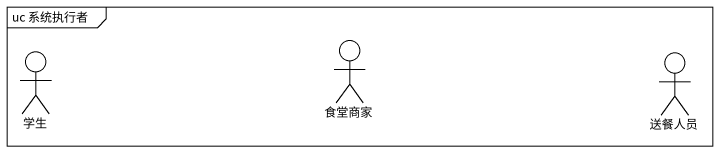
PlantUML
@startuml
mainframe uc 系统执行者
actor 学生
actor 食堂商家
actor 送餐人员
@enduml
